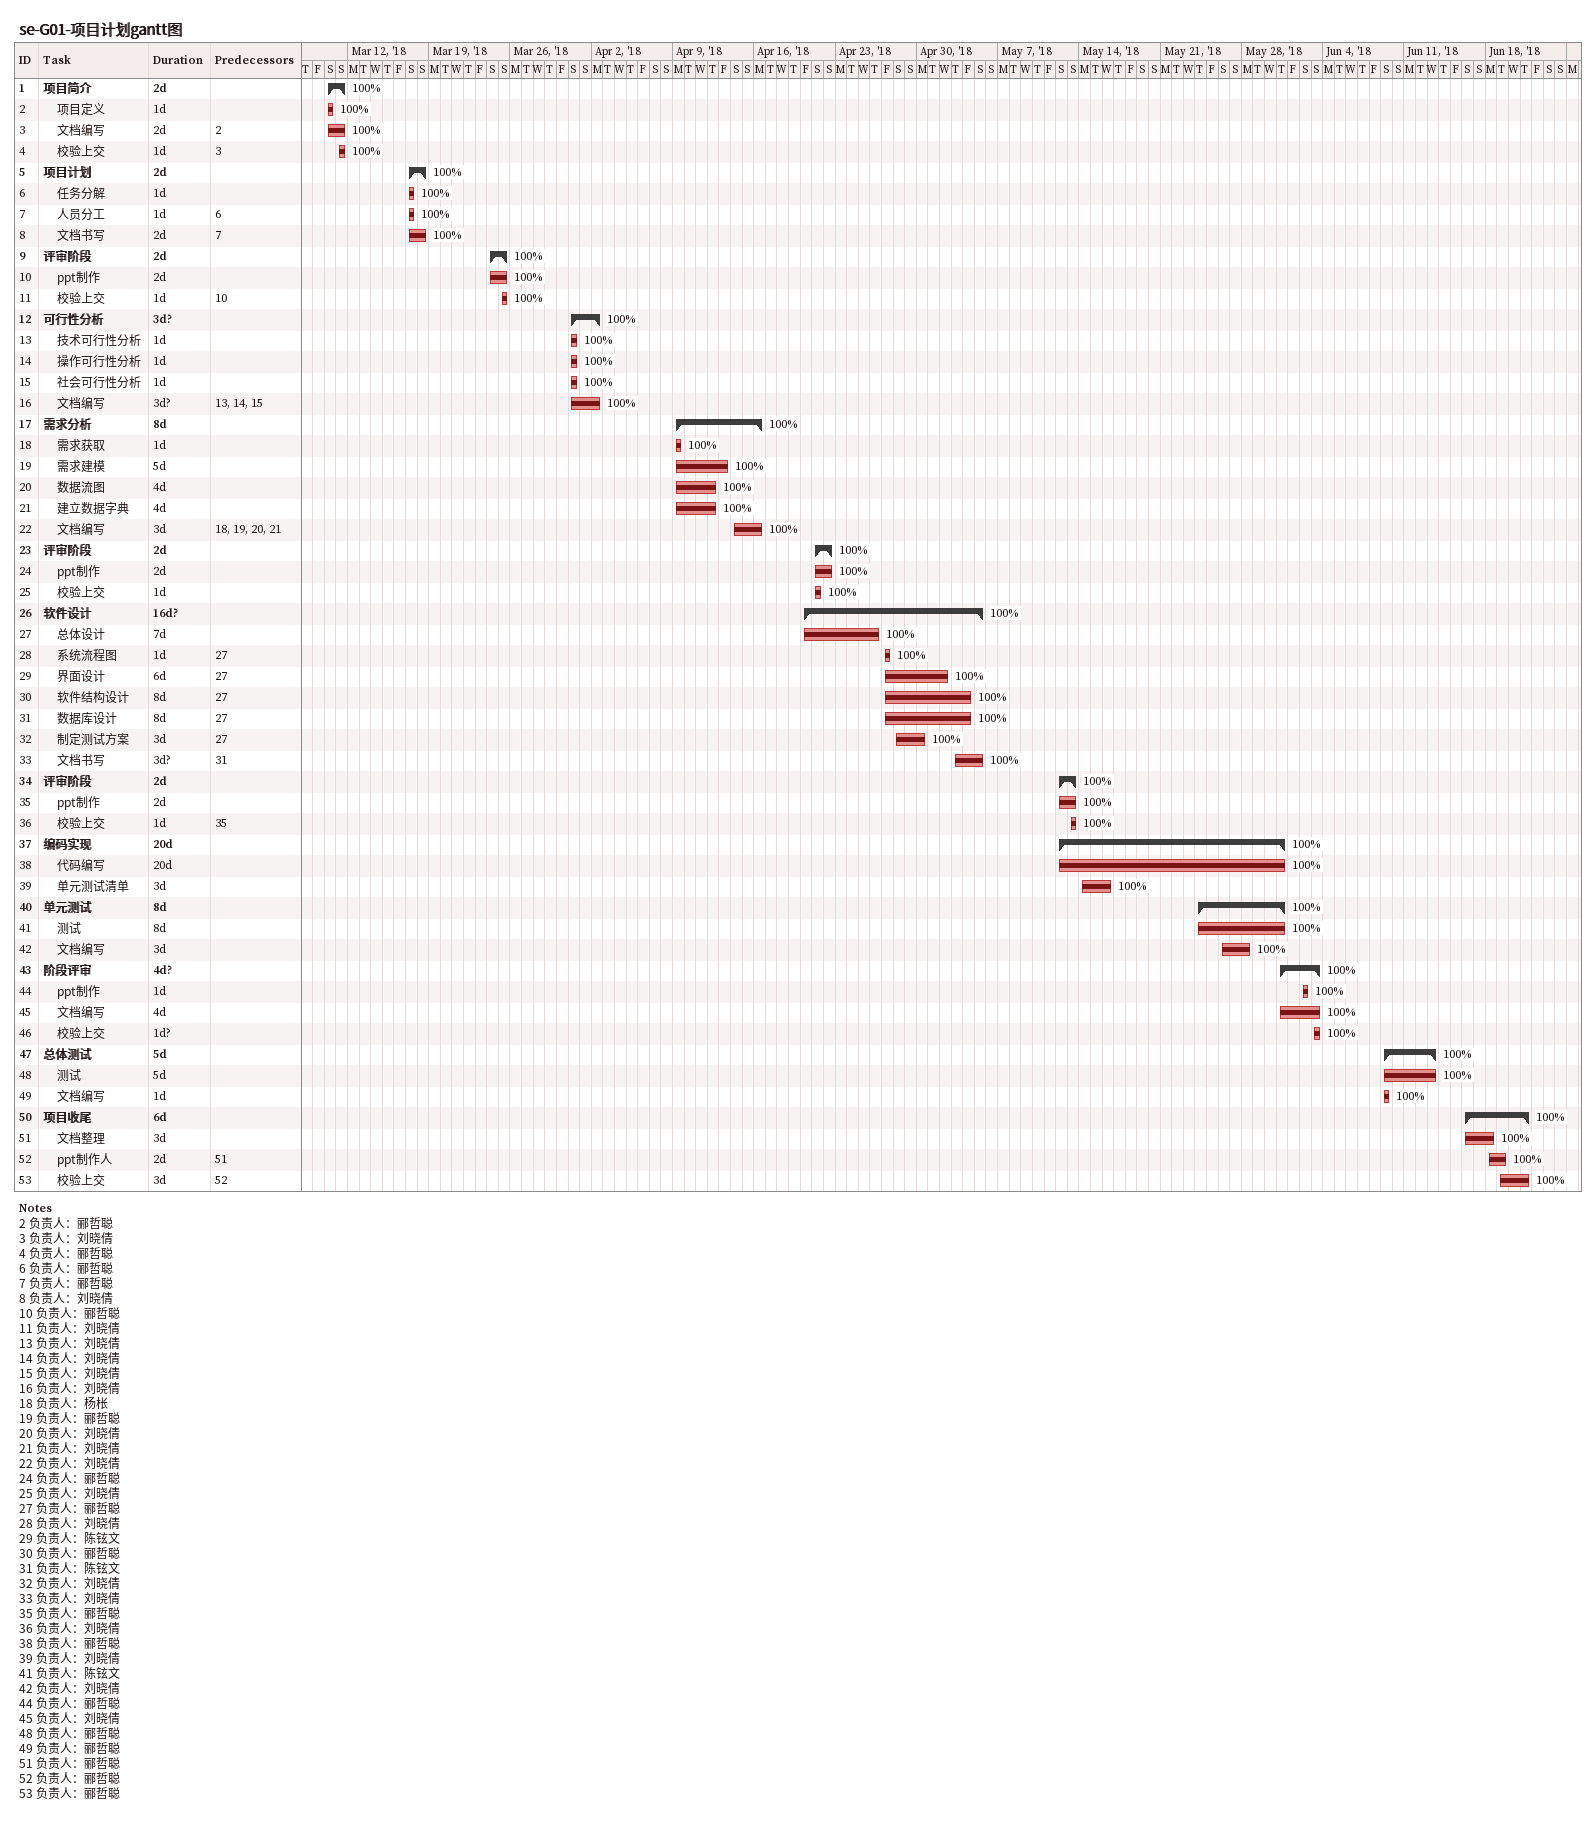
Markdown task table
se-G01-项目计划gantt图

| ID | Level | Task | Duration | Start | Finish | Predecessors | % complete |
|---|---|---|---|---|---|---|---|
| 1 | 1 | **项目简介** | 2d | 2018-03-10 | 2018-03-11 |  | 100 |
| 2 | 2 | 项目定义 | 1d | 2018-03-10 | 2018-03-10 |  | 100 |
| 3 | 2 | 文档编写 | 2d | 2018-03-10 | 2018-03-11 | 2 | 100 |
| 4 | 2 | 校验上交 | 1d | 2018-03-11 | 2018-03-11 | 3 | 100 |
| 5 | 1 | **项目计划** | 2d | 2018-03-17 | 2018-03-18 |  | 100 |
| 6 | 2 | 任务分解 | 1d | 2018-03-17 | 2018-03-17 |  | 100 |
| 7 | 2 | 人员分工 | 1d | 2018-03-17 | 2018-03-17 | 6 | 100 |
| 8 | 2 | 文档书写 | 2d | 2018-03-17 | 2018-03-18 | 7 | 100 |
| 9 | 1 | **评审阶段** | 2d | 2018-03-24 | 2018-03-25 |  | 100 |
| 10 | 2 | ppt制作 | 2d | 2018-03-24 | 2018-03-25 |  | 100 |
| 11 | 2 | 校验上交 | 1d | 2018-03-25 | 2018-03-25 | 10 | 100 |
| 12 | 1 | **可行性分析** | 3d? | 2018-03-31 | 2018-04-02 |  | 100 |
| 13 | 2 | 技术可行性分析 | 1d | 2018-03-31 | 2018-03-31 |  | 100 |
| 14 | 2 | 操作可行性分析 | 1d | 2018-03-31 | 2018-03-31 |  | 100 |
| 15 | 2 | 社会可行性分析 | 1d | 2018-03-31 | 2018-03-31 |  | 100 |
| 16 | 2 | 文档编写 | 3d? | 2018-03-31 | 2018-04-02 | 13, 14, 15 | 100 |
| 17 | 1 | **需求分析** | 8d | 2018-04-09 | 2018-04-16 |  | 100 |
| 18 | 2 | 需求获取 | 1d | 2018-04-09 | 2018-04-09 |  | 100 |
| 19 | 2 | 需求建模 | 5d | 2018-04-09 | 2018-04-13 |  | 100 |
| 20 | 2 | 数据流图 | 4d | 2018-04-09 | 2018-04-12 |  | 100 |
| 21 | 2 | 建立数据字典 | 4d | 2018-04-09 | 2018-04-12 |  | 100 |
| 22 | 2 | 文档编写 | 3d | 2018-04-14 | 2018-04-16 | 18, 19, 20, 21 | 100 |
| 23 | 1 | **评审阶段** | 2d | 2018-04-21 | 2018-04-22 |  | 100 |
| 24 | 2 | ppt制作 | 2d | 2018-04-21 | 2018-04-22 |  | 100 |
| 25 | 2 | 校验上交 | 1d | 2018-04-21 | 2018-04-21 |  | 100 |
| 26 | 1 | **软件设计** | 16d? | 2018-04-20 | 2018-05-05 |  | 100 |
| 27 | 2 | 总体设计 | 7d | 2018-04-20 | 2018-04-26 |  | 100 |
| 28 | 2 | 系统流程图 | 1d | 2018-04-27 | 2018-04-27 | 27 | 100 |
| 29 | 2 | 界面设计 | 6d | 2018-04-27 | 2018-05-02 | 27 | 100 |
| 30 | 2 | 软件结构设计 | 8d | 2018-04-27 | 2018-05-04 | 27 | 100 |
| 31 | 2 | 数据库设计 | 8d | 2018-04-27 | 2018-05-04 | 27 | 100 |
| 32 | 2 | 制定测试方案 | 3d | 2018-04-28 | 2018-04-30 | 27 | 100 |
| 33 | 2 | 文档书写 | 3d? | 2018-05-03 | 2018-05-05 | 31 | 100 |
| 34 | 1 | **评审阶段** | 2d | 2018-05-12 | 2018-05-13 |  | 100 |
| 35 | 2 | ppt制作 | 2d | 2018-05-12 | 2018-05-13 |  | 100 |
| 36 | 2 | 校验上交 | 1d | 2018-05-13 | 2018-05-13 | 35 | 100 |
| 37 | 1 | **编码实现** | 20d | 2018-05-12 | 2018-05-31 |  | 100 |
| 38 | 2 | 代码编写 | 20d | 2018-05-12 | 2018-05-31 |  | 100 |
| 39 | 2 | 单元测试清单 | 3d | 2018-05-14 | 2018-05-16 |  | 100 |
| 40 | 1 | **单元测试** | 8d | 2018-05-24 | 2018-05-31 |  | 100 |
| 41 | 2 | 测试 | 8d | 2018-05-24 | 2018-05-31 |  | 100 |
| 42 | 2 | 文档编写 | 3d | 2018-05-26 | 2018-05-28 |  | 100 |
| 43 | 1 | **阶段评审** | 4d? | 2018-05-31 | 2018-06-03 |  | 100 |
| 44 | 2 | ppt制作 | 1d | 2018-06-02 | 2018-06-02 |  | 100 |
| 45 | 2 | 文档编写 | 4d | 2018-05-31 | 2018-06-03 |  | 100 |
| 46 | 2 | 校验上交 | 1d? | 2018-06-03 | 2018-06-03 |  | 100 |
| 47 | 1 | **总体测试** | 5d | 2018-06-09 | 2018-06-13 |  | 100 |
| 48 | 2 | 测试 | 5d | 2018-06-09 | 2018-06-13 |  | 100 |
| 49 | 2 | 文档编写 | 1d | 2018-06-09 | 2018-06-09 |  | 100 |
| 50 | 1 | **项目收尾** | 6d | 2018-06-16 | 2018-06-21 |  | 100 |
| 51 | 2 | 文档整理 | 3d | 2018-06-16 | 2018-06-18 |  | 100 |
| 52 | 2 | ppt制作人 | 2d | 2018-06-18 | 2018-06-19 | 51 | 100 |
| 53 | 2 | 校验上交 | 3d | 2018-06-19 | 2018-06-21 | 52 | 100 |

Notes
- 2: 负责人：郦哲聪
- 3: 负责人：刘晓倩
- 4: 负责人：郦哲聪
- 6: 负责人：郦哲聪
- 7: 负责人：郦哲聪
- 8: 负责人：刘晓倩
- 10: 负责人：郦哲聪
- 11: 负责人：刘晓倩
- 13: 负责人：刘晓倩
- 14: 负责人：刘晓倩
- 15: 负责人：刘晓倩
- 16: 负责人：刘晓倩
- 18: 负责人：杨枨
- 19: 负责人：郦哲聪
- 20: 负责人：刘晓倩
- 21: 负责人：刘晓倩
- 22: 负责人：刘晓倩
- 24: 负责人：郦哲聪
- 25: 负责人：刘晓倩
- 27: 负责人：郦哲聪
- 28: 负责人：刘晓倩
- 29: 负责人：陈铉文
- 30: 负责人：郦哲聪
- 31: 负责人：陈铉文
- 32: 负责人：刘晓倩
- 33: 负责人：刘晓倩
- 35: 负责人：郦哲聪
- 36: 负责人：刘晓倩
- 38: 负责人：郦哲聪
- 39: 负责人：刘晓倩
- 41: 负责人：陈铉文
- 42: 负责人：刘晓倩
- 44: 负责人：郦哲聪
- 45: 负责人：刘晓倩
- 48: 负责人：郦哲聪
- 49: 负责人：郦哲聪
- 51: 负责人：郦哲聪
- 52: 负责人：郦哲聪
- 53: 负责人：郦哲聪
